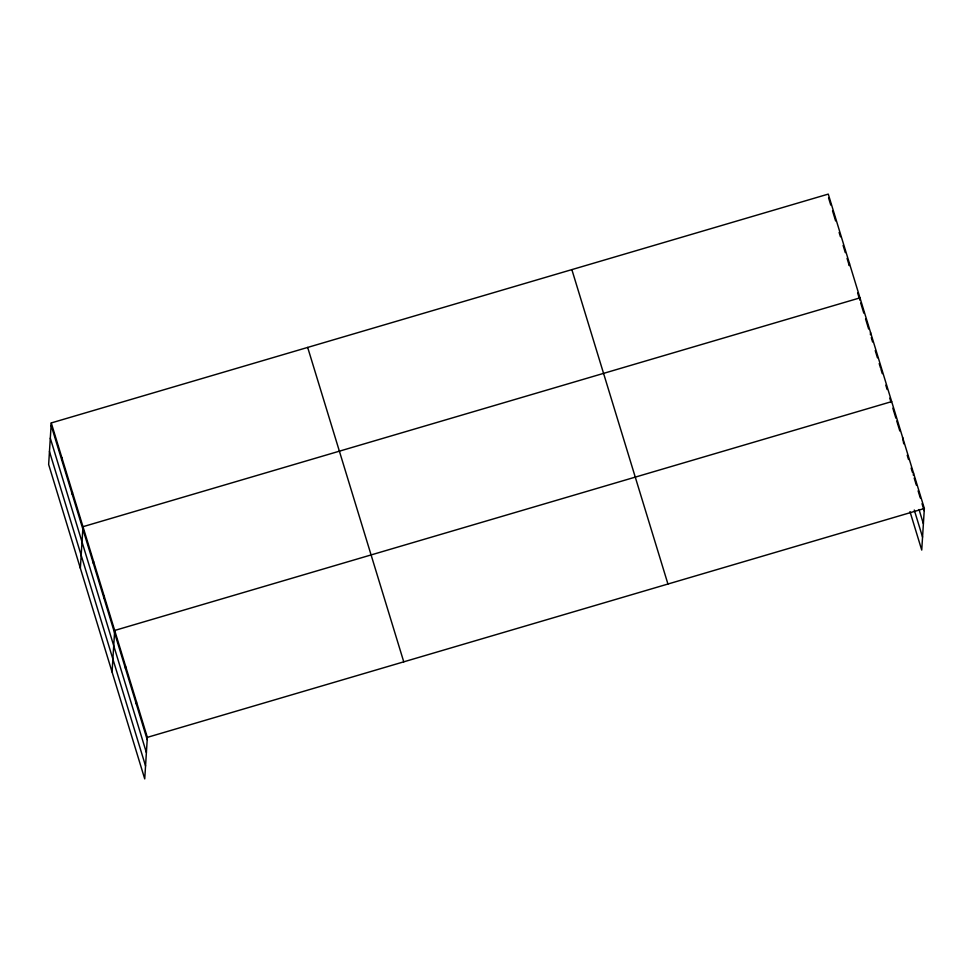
<?xml version="1.0" encoding="UTF-8"?>
<svg xmlns="http://www.w3.org/2000/svg" width="973" height="973" viewBox="0 0 973 973"><rect width="100%" height="100%" fill="white"/><g stroke="black" fill="none" stroke-linecap="round" stroke-linejoin="round"><path stroke-width="1.46" d="M51.265 422.939L48.65 464.486L144.734 778.899L147.349 737.352L51.265 422.939L828.266 194.101L924.35 508.514L921.735 550.061L909.974 511.579M61.688 459.828L61.834 457.529M72.257 494.406L72.403 492.107M80.358 568.244L82.973 526.697L859.974 297.86L859.828 300.158M93.396 563.574L93.542 561.275M103.965 598.164L104.111 595.865M112.065 672.002L114.68 630.455L891.682 401.606M125.42 668.378L125.566 666.079M136.317 704.014L136.451 701.715M849.405 263.269L849.259 265.568L847.057 258.368M870.397 334.736L870.543 332.438M902.567 437.242L903.735 443.822M913.319 475.177L913.465 472.878M147.349 737.352L924.35 508.514M828.558 197.835L830.76 205.048M832.523 210.813L835.612 220.895M839.127 232.425L840.453 236.743M843.092 245.391L845.294 252.603M857.627 292.946L858.952 297.276M860.716 303.029L863.793 313.124M865.556 318.889L868.634 328.971M871.285 337.619L872.599 341.949M875.238 350.584L877.451 357.796M879.203 363.561L880.529 367.879M880.966 369.326L882.292 373.644M885.807 385.174L887.133 389.492M889.772 398.139L891.098 402.469M892.849 408.186L895.89 418.159M896.765 421.017L899.818 430.99M907.213 455.218L908.527 459.499M911.142 468.049L912.443 472.319M914.182 478.023L916.359 485.15M918.111 490.854L920.288 497.981M922.027 503.686L924.204 510.813M919.035 509.511L923.389 523.766M914.279 510.022L922.55 537.108M571.856 269.618L667.94 584.031M307.675 347.422L403.759 661.835M51.119 425.237L147.203 739.65M50.304 438.191L146.388 752.603M49.465 451.533L145.549 765.946"/></g></svg>
